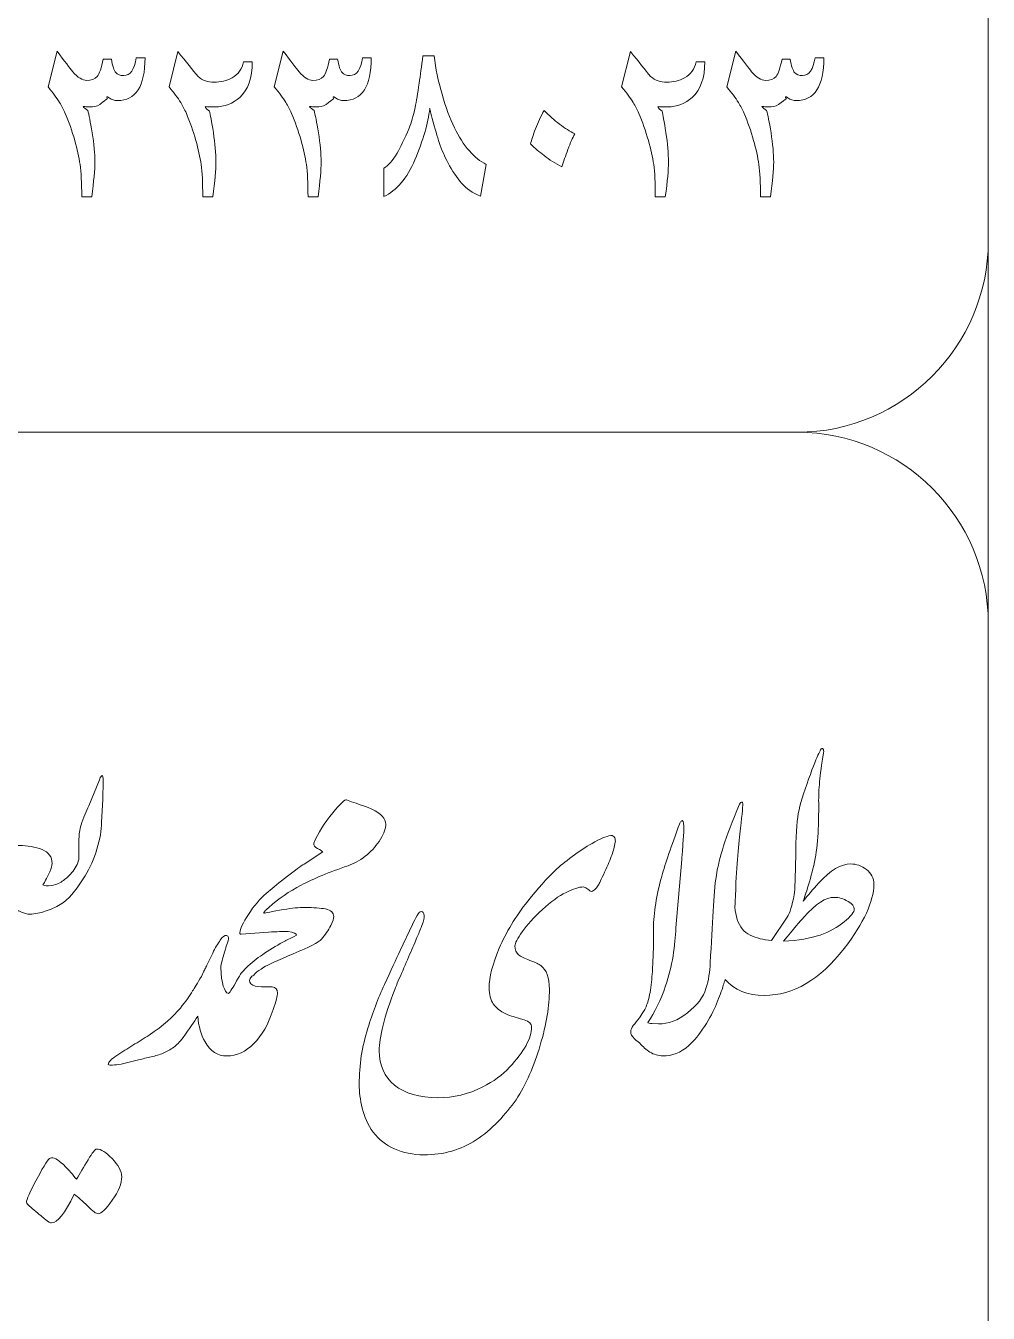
# Model space of a CAD drawing. Header units: millimetres. Extents: x 62 to 462, y 96 to 456.
# Drawn here: x 449.7 to 462.31, y 244.77 to 261.63 of the extents above; entities that cross this region are included whole.
import ezdxf

# ---------------------------------------------------------------- set-up
doc = ezdxf.new("R2010")
doc.units = ezdxf.units.MM
doc.header["$MEASUREMENT"] = 0
doc.layers.add('Layer 1', color=7, linetype='Continuous')

msp = doc.modelspace()

# ---------------------------------------------------------------- linework, layer by layer
at = {"layer": 'Layer 1', "color": 242, "lineweight": 18}
msp.add_lwpolyline([(62.3067, 95.8033), (462.3067, 95.8033), (462.3067, 455.8033), (62.3067, 455.8033), (62.3067, 95.8033)], close=True, dxfattribs=at)
at = {"layer": 'Layer 1', "color": 250, "lineweight": 18}
for points, knots in [([(444.8067, 276.3033), (444.8067, 276.3033), (459.8067, 276.3033), (459.8067, 276.3033), (461.1837, 276.3033), (462.3067, 275.1803), (462.3067, 273.8033), (462.3067, 273.8033), (462.3067, 258.8033), (462.3067, 258.8033), (462.3067, 257.4264), (461.1837, 256.3033), (459.8067, 256.3033), (459.8067, 256.3033), (444.8067, 256.3033), (444.8067, 256.3033), (443.4298, 256.3033), (442.3067, 257.4264), (442.3067, 258.8033), (442.3067, 258.8033), (442.3067, 273.8033), (442.3067, 273.8033), (442.3067, 275.1803), (443.4298, 276.3033), (444.8067, 276.3033)], [0, 0, 0, 0, 0.125, 0.125, 0.125, 0.25, 0.25, 0.25, 0.375, 0.375, 0.375, 0.5, 0.5, 0.5, 0.625, 0.625, 0.625, 0.75, 0.75, 0.75, 0.875, 0.875, 0.875, 1, 1, 1, 1]), ([(444.8067, 256.3033), (444.8067, 256.3033), (459.8067, 256.3033), (459.8067, 256.3033), (461.1837, 256.3033), (462.3067, 255.1803), (462.3067, 253.8033), (462.3067, 253.8033), (462.3067, 238.8033), (462.3067, 238.8033), (462.3067, 237.4264), (461.1837, 236.3033), (459.8067, 236.3033), (459.8067, 236.3033), (444.8067, 236.3033), (444.8067, 236.3033), (443.4298, 236.3033), (442.3067, 237.4264), (442.3067, 238.8033), (442.3067, 238.8033), (442.3067, 253.8033), (442.3067, 253.8033), (442.3067, 255.1803), (443.4298, 256.3033), (444.8067, 256.3033)], [0, 0, 0, 0, 0.125, 0.125, 0.125, 0.25, 0.25, 0.25, 0.375, 0.375, 0.375, 0.5, 0.5, 0.5, 0.625, 0.625, 0.625, 0.75, 0.75, 0.75, 0.875, 0.875, 0.875, 1, 1, 1, 1]), ([(458.9892, 250.0833), (458.9943, 250.0275), (459.0045, 249.9738), (459.0195, 249.9216), (459.0501, 249.8275), (459.1065, 249.7593), (459.1889, 249.7193), (459.2712, 249.6793), (459.3641, 249.6558), (459.4676, 249.6487), (459.4676, 249.6487), (459.6745, 249.9521), (459.6745, 249.9521), (459.7086, 250.0098), (459.7392, 250.1074), (459.7639, 250.2449), (459.7756, 250.3202), (459.7827, 250.4872), (459.7851, 250.7424), (459.7874, 250.9987), (459.798, 251.1892), (459.8192, 251.3127), (459.8427, 251.4279), (459.8874, 251.5761), (459.9532, 251.7584), (460.0202, 251.9418), (460.0614, 252.0476), (460.0755, 252.0759), (460.0908, 252.1041), (460.1026, 252.1276), (460.112, 252.1464), (460.1237, 252.1652), (460.1343, 252.1687), (460.1425, 252.1582), (460.1519, 252.1476), (460.1543, 252.1299), (460.1496, 252.1041), (460.1249, 251.95), (460.1073, 251.8254), (460.0979, 251.7278), (460.0896, 251.6302), (460.0849, 251.5373), (460.0861, 251.4491), (460.0873, 251.3609), (460.0861, 251.2468), (460.0814, 251.1069), (460.0767, 250.967), (460.0626, 250.8376), (460.0391, 250.72), (460.0167, 250.6012), (459.9885, 250.4872), (459.9532, 250.3755), (459.9191, 250.2649), (459.8956, 250.1944), (459.885, 250.1638), (459.9403, 250.2332), (460.0073, 250.312), (460.0884, 250.4025), (460.2413, 250.5683), (460.3812, 250.6506), (460.5047, 250.6506), (460.58, 250.6506), (460.6494, 250.6259), (460.7117, 250.5777), (460.7752, 250.5319), (460.8081, 250.4672), (460.8081, 250.3813), (460.8081, 250.1603), (460.6776, 249.8816), (460.4189, 249.5429), (460.1014, 249.1337), (459.7545, 248.9291), (459.3782, 248.9291), (459.1515, 248.9291), (458.9798, 248.9978), (458.8622, 249.1361), (458.8537, 249.1085), (458.8454, 249.0834), (458.8372, 249.0608), (458.8172, 248.9926), (458.7878, 248.9115), (458.749, 248.8186), (458.7114, 248.7257), (458.6585, 248.6269), (458.5915, 248.5234), (458.5233, 248.4199), (458.4551, 248.3364), (458.3857, 248.2718), (458.2787, 248.1789), (458.1646, 248.1342), (458.0447, 248.1365), (457.9835, 248.1389), (457.9271, 248.1553), (457.8765, 248.1859), (457.8283, 248.2177), (457.7836, 248.2576), (457.7425, 248.3035), (457.7048, 248.3329), (457.6825, 248.3529), (457.6731, 248.3611), (457.6413, 248.3917), (457.6249, 248.4223), (457.6249, 248.454), (457.6249, 248.4775), (457.6366, 248.5046), (457.659, 248.534), (457.6825, 248.5634), (457.7083, 248.5975), (457.7389, 248.6339), (457.7519, 248.6516), (457.7707, 248.6798), (457.793, 248.7163), (457.8165, 248.7527), (457.8365, 248.8021), (457.8542, 248.8632), (457.8706, 248.9232), (457.8859, 249.0032), (457.8965, 249.102), (457.9059, 249.2007), (457.9118, 249.2866), (457.9141, 249.3571), (457.9141, 249.3571), (457.9212, 249.5712), (457.9212, 249.5712), (457.9235, 249.6441), (457.9235, 249.7217), (457.9212, 249.8016), (457.9259, 250.0133), (457.9623, 250.2426), (458.0317, 250.4907), (458.0799, 250.6589), (458.1564, 250.8847), (458.2622, 251.1692), (458.2693, 251.1881), (458.2763, 251.1998), (458.2834, 251.2069), (458.2893, 251.2139), (458.2951, 251.2174), (458.2998, 251.2174), (458.3163, 251.2151), (458.3234, 251.1716), (458.321, 251.0869), (458.3187, 251.0458), (458.314, 250.9787), (458.3069, 250.887), (458.2998, 250.7929), (458.2951, 250.733), (458.2928, 250.7083), (458.2928, 250.7083), (458.2175, 249.8122), (458.2175, 249.8122), (458.2128, 249.704), (458.1999, 249.5817), (458.1799, 249.443), (458.1564, 249.3101), (458.1235, 249.1807), (458.0799, 249.0537), (458.02, 248.868), (457.9424, 248.708), (457.8483, 248.5751), (457.853, 248.5657), (457.8718, 248.561), (457.9036, 248.561), (457.9036, 248.561), (457.9906, 248.5575), (457.9906, 248.5575), (458.1164, 248.5528), (458.2422, 248.601), (458.3692, 248.701), (458.495, 248.8009), (458.5762, 248.9068), (458.6103, 249.0173), (458.6444, 249.129), (458.6632, 249.2407), (458.6656, 249.3536), (458.6808, 249.6135), (458.6938, 249.8393), (458.7032, 250.0309), (458.7126, 250.2226), (458.7267, 250.3778), (458.7467, 250.4978), (458.7655, 250.6166), (458.7973, 250.7471), (458.8408, 250.887), (458.8843, 251.0269), (458.9537, 251.208), (459.0477, 251.4315), (459.0618, 251.4538), (459.0736, 251.4632), (459.0854, 251.4585), (459.0971, 251.4538), (459.0924, 251.3644), (459.0701, 251.1881), (459.0477, 251.0128), (459.0254, 250.753), (459.003, 250.4084), (459.0007, 250.3188), (458.9961, 250.2108), (458.9892, 250.0833)], [0, 0, 0, 0, 0.0151515, 0.0151515, 0.0151515, 0.030303, 0.030303, 0.030303, 0.0454545, 0.0454545, 0.0454545, 0.0606061, 0.0606061, 0.0606061, 0.0757576, 0.0757576, 0.0757576, 0.0909091, 0.0909091, 0.0909091, 0.1060606, 0.1060606, 0.1060606, 0.1212121, 0.1212121, 0.1212121, 0.1363636, 0.1363636, 0.1363636, 0.1515152, 0.1515152, 0.1515152, 0.1666667, 0.1666667, 0.1666667, 0.1818182, 0.1818182, 0.1818182, 0.1969697, 0.1969697, 0.1969697, 0.2121212, 0.2121212, 0.2121212, 0.2272727, 0.2272727, 0.2272727, 0.2424242, 0.2424242, 0.2424242, 0.2575758, 0.2575758, 0.2575758, 0.2727273, 0.2727273, 0.2727273, 0.2878788, 0.2878788, 0.2878788, 0.3030303, 0.3030303, 0.3030303, 0.3181818, 0.3181818, 0.3181818, 0.3333333, 0.3333333, 0.3333333, 0.3484848, 0.3484848, 0.3484848, 0.3636364, 0.3636364, 0.3636364, 0.3787879, 0.3787879, 0.3787879, 0.3939394, 0.3939394, 0.3939394, 0.4090909, 0.4090909, 0.4090909, 0.4242424, 0.4242424, 0.4242424, 0.4393939, 0.4393939, 0.4393939, 0.4545455, 0.4545455, 0.4545455, 0.469697, 0.469697, 0.469697, 0.4848485, 0.4848485, 0.4848485, 0.5, 0.5, 0.5, 0.5151515, 0.5151515, 0.5151515, 0.530303, 0.530303, 0.530303, 0.5454545, 0.5454545, 0.5454545, 0.5606061, 0.5606061, 0.5606061, 0.5757576, 0.5757576, 0.5757576, 0.5909091, 0.5909091, 0.5909091, 0.6060606, 0.6060606, 0.6060606, 0.6212121, 0.6212121, 0.6212121, 0.6363636, 0.6363636, 0.6363636, 0.6515152, 0.6515152, 0.6515152, 0.6666667, 0.6666667, 0.6666667, 0.6818182, 0.6818182, 0.6818182, 0.6969697, 0.6969697, 0.6969697, 0.7121212, 0.7121212, 0.7121212, 0.7272727, 0.7272727, 0.7272727, 0.7424242, 0.7424242, 0.7424242, 0.7575758, 0.7575758, 0.7575758, 0.7727273, 0.7727273, 0.7727273, 0.7878788, 0.7878788, 0.7878788, 0.8030303, 0.8030303, 0.8030303, 0.8181818, 0.8181818, 0.8181818, 0.8333333, 0.8333333, 0.8333333, 0.8484848, 0.8484848, 0.8484848, 0.8636364, 0.8636364, 0.8636364, 0.8787879, 0.8787879, 0.8787879, 0.8939394, 0.8939394, 0.8939394, 0.9090909, 0.9090909, 0.9090909, 0.9242424, 0.9242424, 0.9242424, 0.9393939, 0.9393939, 0.9393939, 0.9545455, 0.9545455, 0.9545455, 0.969697, 0.969697, 0.969697, 0.9848485, 0.9848485, 0.9848485, 1, 1, 1, 1]), ([(450.1965, 250.4343), (450.2517, 250.4731), (450.2988, 250.5213), (450.3376, 250.5789), (450.3787, 250.6366), (450.3999, 250.6942), (450.3999, 250.7518), (450.3999, 250.7518), (450.3999, 250.9788), (450.3999, 250.9788), (450.3999, 251.034), (450.4093, 251.0952), (450.427, 251.161), (450.4599, 251.2527), (450.4928, 251.3374), (450.5269, 251.4127), (450.5269, 251.4127), (450.668, 251.7537), (450.668, 251.7537), (450.6704, 251.7702), (450.6821, 251.789), (450.7033, 251.809), (450.7127, 251.809), (450.7162, 251.7854), (450.7162, 251.7372), (450.7162, 251.7372), (450.7104, 251.4926), (450.7104, 251.4926), (450.7104, 251.4926), (450.6962, 251.1963), (450.6962, 251.1963), (450.6962, 251.0928), (450.6751, 250.9752), (450.6339, 250.8447), (450.5951, 250.713), (450.5445, 250.5978), (450.4822, 250.4966), (450.3885, 250.3432), (450.2937, 250.2259), (450.1976, 250.146), (450.1976, 250.146), (450.1965, 250.1438), (450.1965, 250.1438), (450.1412, 250.1074), (450.0789, 250.0756), (450.0107, 250.0498), (449.9413, 250.0227), (449.8743, 250.0051), (449.8108, 249.9957), (449.7755, 249.9886), (449.739, 249.991), (449.7002, 250.0004), (449.6614, 250.011), (449.6308, 250.0227), (449.6108, 250.0368), (449.5826, 250.0368), (449.5438, 250.0251), (449.4933, 250.0027), (449.445, 249.9816), (449.3851, 249.9522), (449.3145, 249.9134), (449.3145, 249.9134), (449.1111, 249.7852), (449.1111, 249.7852), (449.1111, 249.7852), (449.1108, 249.7861), (449.1108, 249.7861), (449.0462, 249.7286), (448.9686, 249.6851), (448.8771, 249.6558), (448.7736, 249.6158), (448.6431, 249.6041), (448.4843, 249.617), (448.4514, 249.617), (448.3044, 249.5523), (448.0398, 249.4206), (448.0398, 249.4206), (447.8581, 249.3204), (447.8581, 249.3204), (447.8581, 249.3204), (447.8446, 249.2678), (447.8446, 249.2678), (447.8305, 249.2101), (447.8129, 249.1549), (447.7952, 249.1043), (447.7141, 248.8821), (447.64, 248.7174), (447.5706, 248.6116), (447.5024, 248.5058), (447.4483, 248.4411), (447.4095, 248.4152), (447.3696, 248.3905), (447.3119, 248.3635), (447.2331, 248.3341), (447.1555, 248.3059), (447.0368, 248.2659), (446.8768, 248.2141), (446.7169, 248.1624), (446.6228, 248.1365), (446.5923, 248.1365), (446.5746, 248.1365), (446.5652, 248.1412), (446.5652, 248.1506), (446.5464, 248.1753), (446.6417, 248.2588), (446.851, 248.3988), (447.0603, 248.5387), (447.1955, 248.6304), (447.2555, 248.6739), (447.3166, 248.7174), (447.379, 248.7809), (447.4413, 248.8656), (447.5048, 248.9491), (447.5518, 249.0443), (447.5812, 249.149), (447.5495, 249.1537), (447.5165, 249.1478), (447.4836, 249.1302), (447.4495, 249.1137), (447.4166, 249.1043), (447.3848, 249.1043), (447.3002, 249.1067), (447.2284, 249.1349), (447.1708, 249.1878), (447.1144, 249.2395), (447.0897, 249.2983), (447.0991, 249.363), (447.1085, 249.4018), (447.1214, 249.4477), (447.1391, 249.4994), (447.1555, 249.5512), (447.192, 249.6335), (447.2473, 249.7452), (447.3025, 249.8581), (447.3578, 249.951), (447.4142, 250.0239), (447.4707, 250.098), (447.5259, 250.1344), (447.5812, 250.1344), (447.6753, 250.1344), (447.7541, 250.0944), (447.8176, 250.0145), (447.8811, 249.9333), (447.9117, 249.8369), (447.9117, 249.7252), (447.9117, 249.7252), (447.9115, 249.7016), (447.9115, 249.7016), (447.9115, 249.7016), (447.9763, 249.724), (447.9763, 249.724), (448.0527, 249.7522), (448.0916, 249.7722), (448.0916, 249.7863), (448.0774, 249.8098), (448.0704, 249.8381), (448.0704, 249.8722), (448.0751, 249.9027), (448.0868, 249.9404), (448.1057, 249.9862), (448.1374, 250.0709), (448.1962, 250.1908), (448.2809, 250.3449), (448.3338, 250.446), (448.4008, 250.5354), (448.4843, 250.613), (448.5666, 250.6894), (448.6337, 250.7271), (448.6842, 250.7271), (448.7642, 250.7271), (448.83, 250.693), (448.8806, 250.6271), (448.9265, 250.5624), (448.9488, 250.4778), (448.9488, 250.3719), (448.9488, 250.2779), (448.9359, 250.1932), (448.91, 250.1191), (448.8829, 250.0439), (448.8665, 249.998), (448.8594, 249.9792), (448.8594, 249.9792), (448.9006, 249.9862), (448.9006, 249.9862), (448.99, 250.0086), (449.0605, 250.0391), (449.1111, 250.0756), (449.1111, 250.0756), (449.1132, 250.072), (449.1132, 250.072), (449.1543, 250.0933), (449.2123, 250.1282), (449.2863, 250.178), (449.3028, 250.1874), (449.3404, 250.2144), (449.4004, 250.2579), (449.4004, 250.2944), (449.3839, 250.3473), (449.3521, 250.4167), (449.318, 250.479), (449.271, 250.5096), (449.211, 250.5096), (449.1722, 250.5096), (449.1322, 250.5002), (449.0899, 250.4813), (449.0605, 250.4813), (449.0511, 250.5013), (449.0629, 250.5401), (449.0723, 250.5684), (449.0923, 250.6025), (449.1252, 250.6436), (449.1758, 250.7083), (449.2381, 250.7624), (449.3145, 250.8059), (449.3627, 250.8318), (449.4121, 250.8506), (449.4627, 250.8647), (449.525, 250.8835), (449.5767, 250.8929), (449.6214, 250.8929), (449.7261, 250.8929), (449.8249, 250.8741), (449.9178, 250.8376), (450.0048, 250.8035), (450.0483, 250.7436), (450.0483, 250.6577), (450.0483, 250.6283), (450.0377, 250.5919), (450.0177, 250.5484), (450.006, 250.5225), (449.9954, 250.499), (449.9848, 250.479), (449.9742, 250.4578), (449.9554, 250.4237), (449.9272, 250.3755), (449.9436, 250.3614), (449.9824, 250.3602), (450.0448, 250.3696), (450.1071, 250.3802), (450.1576, 250.4014), (450.1965, 250.4343)], [0, 0, 0, 0, 0.0125, 0.0125, 0.0125, 0.025, 0.025, 0.025, 0.0375, 0.0375, 0.0375, 0.05, 0.05, 0.05, 0.0625, 0.0625, 0.0625, 0.075, 0.075, 0.075, 0.0875, 0.0875, 0.0875, 0.1, 0.1, 0.1, 0.1125, 0.1125, 0.1125, 0.125, 0.125, 0.125, 0.1375, 0.1375, 0.1375, 0.15, 0.15, 0.15, 0.1625, 0.1625, 0.1625, 0.175, 0.175, 0.175, 0.1875, 0.1875, 0.1875, 0.2, 0.2, 0.2, 0.2125, 0.2125, 0.2125, 0.225, 0.225, 0.225, 0.2375, 0.2375, 0.2375, 0.25, 0.25, 0.25, 0.2625, 0.2625, 0.2625, 0.275, 0.275, 0.275, 0.2875, 0.2875, 0.2875, 0.3, 0.3, 0.3, 0.3125, 0.3125, 0.3125, 0.325, 0.325, 0.325, 0.3375, 0.3375, 0.3375, 0.35, 0.35, 0.35, 0.3625, 0.3625, 0.3625, 0.375, 0.375, 0.375, 0.3875, 0.3875, 0.3875, 0.4, 0.4, 0.4, 0.4125, 0.4125, 0.4125, 0.425, 0.425, 0.425, 0.4375, 0.4375, 0.4375, 0.45, 0.45, 0.45, 0.4625, 0.4625, 0.4625, 0.475, 0.475, 0.475, 0.4875, 0.4875, 0.4875, 0.5, 0.5, 0.5, 0.5125, 0.5125, 0.5125, 0.525, 0.525, 0.525, 0.5375, 0.5375, 0.5375, 0.55, 0.55, 0.55, 0.5625, 0.5625, 0.5625, 0.575, 0.575, 0.575, 0.5875, 0.5875, 0.5875, 0.6, 0.6, 0.6, 0.6125, 0.6125, 0.6125, 0.625, 0.625, 0.625, 0.6375, 0.6375, 0.6375, 0.65, 0.65, 0.65, 0.6625, 0.6625, 0.6625, 0.675, 0.675, 0.675, 0.6875, 0.6875, 0.6875, 0.7, 0.7, 0.7, 0.7125, 0.7125, 0.7125, 0.725, 0.725, 0.725, 0.7375, 0.7375, 0.7375, 0.75, 0.75, 0.75, 0.7625, 0.7625, 0.7625, 0.775, 0.775, 0.775, 0.7875, 0.7875, 0.7875, 0.8, 0.8, 0.8, 0.8125, 0.8125, 0.8125, 0.825, 0.825, 0.825, 0.8375, 0.8375, 0.8375, 0.85, 0.85, 0.85, 0.8625, 0.8625, 0.8625, 0.875, 0.875, 0.875, 0.8875, 0.8875, 0.8875, 0.9, 0.9, 0.9, 0.9125, 0.9125, 0.9125, 0.925, 0.925, 0.925, 0.9375, 0.9375, 0.9375, 0.95, 0.95, 0.95, 0.9625, 0.9625, 0.9625, 0.975, 0.975, 0.975, 0.9875, 0.9875, 0.9875, 1, 1, 1, 1]), ([(452.8812, 250.2896), (452.9388, 250.3379), (453.0211, 250.4037), (453.1293, 250.4896), (453.2351, 250.5695), (453.3069, 250.6224), (453.3468, 250.6471), (453.3468, 250.6471), (453.5938, 250.8094), (453.5938, 250.8094), (453.5879, 250.8141), (453.5632, 250.8294), (453.5221, 250.8541), (453.4903, 250.8706), (453.4738, 250.8929), (453.4738, 250.9235), (453.5338, 251.0563), (453.6161, 251.1881), (453.722, 251.3198), (453.8254, 251.4432), (453.8854, 251.4997), (453.9042, 251.4879), (454.09, 251.4244), (454.2006, 251.3833), (454.2347, 251.368), (454.357, 251.3103), (454.4181, 251.2445), (454.4181, 251.1716), (454.4181, 251.121), (454.3946, 251.0552), (454.3487, 250.9752), (454.2982, 250.8964), (454.2405, 250.8294), (454.177, 250.7718), (454.1053, 250.7118), (454.0218, 250.6636), (453.9254, 250.6271), (453.6749, 250.5425), (453.4703, 250.4578), (453.3104, 250.3731), (453.153, 250.291), (453.0115, 250.194), (452.8872, 250.0812), (452.8872, 250.0812), (452.8823, 250.0733), (452.8823, 250.0733), (452.8565, 250.058), (452.84, 250.0427), (452.8318, 250.0286), (452.8235, 250.0145), (452.82, 250.0074), (452.82, 250.0051), (452.84, 250.0098), (452.927, 250.0251), (453.0787, 250.0533), (453.1904, 250.0709), (453.2845, 250.0803), (453.3609, 250.0803), (453.4703, 250.0803), (453.5608, 250.0733), (453.629, 250.0603), (453.7008, 250.0462), (453.7361, 250.0133), (453.7361, 249.9604), (453.7361, 249.9392), (453.7231, 249.9004), (453.6984, 249.8428), (453.6655, 249.7828), (453.6243, 249.7228), (453.5738, 249.6641), (453.5397, 249.6241), (453.4174, 249.5617), (453.2069, 249.4747), (452.9976, 249.3865), (452.8682, 249.3277), (452.82, 249.2972), (452.7718, 249.2654), (452.7353, 249.2395), (452.7095, 249.2196), (452.6956, 249.2012), (452.6804, 249.1876), (452.664, 249.179), (452.6281, 249.1378), (452.6233, 249.105), (452.6507, 249.0808), (452.6777, 249.0549), (452.7236, 249.042), (452.7883, 249.0408), (452.8529, 249.0396), (452.9, 249.0396), (452.9294, 249.0396), (452.9752, 249.0349), (452.9988, 249.0079), (452.9988, 248.9597), (452.9988, 248.9256), (452.9799, 248.8527), (452.9435, 248.7433), (452.8788, 248.5505), (452.7953, 248.4023), (452.6918, 248.2988), (452.5837, 248.1906), (452.4661, 248.1365), (452.3367, 248.1365), (452.2156, 248.1365), (452.1203, 248.1977), (452.051, 248.3188), (451.9982, 248.4152), (451.9658, 248.5273), (451.955, 248.6547), (451.9082, 248.5842), (451.845, 248.4918), (451.7652, 248.3776), (451.717, 248.3176), (451.6758, 248.2753), (451.6405, 248.2506), (451.5947, 248.2177), (451.5488, 248.1918), (451.5018, 248.173), (451.4548, 248.153), (451.403, 248.1377), (451.3466, 248.1248), (451.2901, 248.1118), (451.2349, 248.0989), (451.1796, 248.0848), (451.1796, 248.0848), (450.9515, 248.0295), (450.9515, 248.0295), (450.8597, 248.0142), (450.8033, 248.0119), (450.7833, 248.0225), (450.7833, 248.0554), (450.8209, 248.0954), (450.8974, 248.1436), (450.9656, 248.1871), (451.0361, 248.2318), (451.1067, 248.2765), (451.1784, 248.3211), (451.249, 248.3647), (451.3207, 248.4082), (451.5018, 248.5352), (451.6382, 248.6539), (451.7276, 248.7633), (451.7958, 248.8491), (451.8499, 248.9232), (451.8887, 248.9879), (451.9145, 249.0243), (451.9522, 249.0878), (452.0027, 249.1772), (452.0027, 249.1772), (452.0361, 249.2455), (452.0361, 249.2455), (452.044, 249.2642), (452.0525, 249.2821), (452.0616, 249.2995), (452.0657, 249.3079), (452.0699, 249.3159), (452.0743, 249.3238), (452.0743, 249.3238), (452.1509, 249.4806), (452.1509, 249.4806), (452.185, 249.5512), (452.2191, 249.6088), (452.2509, 249.6523), (452.2802, 249.6958), (452.3085, 249.717), (452.3332, 249.7146), (452.3567, 249.7029), (452.3637, 249.6805), (452.3543, 249.6452), (452.3285, 249.57), (452.3132, 249.5206), (452.3061, 249.4971), (452.28, 249.4103), (452.263, 249.3417), (452.2554, 249.292), (452.267, 249.084), (452.301, 248.9713), (452.3579, 248.9526), (452.3826, 248.9785), (452.419, 249.0338), (452.4649, 249.1184), (452.4919, 249.169), (452.5131, 249.2031), (452.526, 249.2219), (452.5295, 249.2262), (452.5334, 249.2299), (452.5378, 249.233), (452.5585, 249.2585), (452.5841, 249.2855), (452.613, 249.3124), (452.6848, 249.3771), (452.7565, 249.4324), (452.8306, 249.4806), (452.9247, 249.5429), (453.0152, 249.597), (453.1022, 249.6429), (453.1093, 249.6476), (453.1587, 249.6723), (453.2504, 249.7158), (453.2504, 249.7381), (453.2139, 249.7546), (453.1399, 249.764), (453.0764, 249.7664), (452.9893, 249.764), (452.8823, 249.7569), (452.8823, 249.7569), (452.5237, 249.7287), (452.5237, 249.7287), (452.5072, 249.7287), (452.5025, 249.7428), (452.5096, 249.7699), (452.5237, 249.8299), (452.5684, 249.9169), (452.646, 250.0286), (452.7214, 250.14), (452.7991, 250.225), (452.8791, 250.2849), (452.8791, 250.2849), (452.8812, 250.2896), (452.8812, 250.2896)], [0, 0, 0, 0, 0.0136986, 0.0136986, 0.0136986, 0.0273973, 0.0273973, 0.0273973, 0.0410959, 0.0410959, 0.0410959, 0.0547945, 0.0547945, 0.0547945, 0.0684932, 0.0684932, 0.0684932, 0.0821918, 0.0821918, 0.0821918, 0.0958904, 0.0958904, 0.0958904, 0.109589, 0.109589, 0.109589, 0.1232877, 0.1232877, 0.1232877, 0.1369863, 0.1369863, 0.1369863, 0.1506849, 0.1506849, 0.1506849, 0.1643836, 0.1643836, 0.1643836, 0.1780822, 0.1780822, 0.1780822, 0.1917808, 0.1917808, 0.1917808, 0.2054795, 0.2054795, 0.2054795, 0.2191781, 0.2191781, 0.2191781, 0.2328767, 0.2328767, 0.2328767, 0.2465753, 0.2465753, 0.2465753, 0.260274, 0.260274, 0.260274, 0.2739726, 0.2739726, 0.2739726, 0.2876712, 0.2876712, 0.2876712, 0.3013699, 0.3013699, 0.3013699, 0.3150685, 0.3150685, 0.3150685, 0.3287671, 0.3287671, 0.3287671, 0.3424658, 0.3424658, 0.3424658, 0.3561644, 0.3561644, 0.3561644, 0.369863, 0.369863, 0.369863, 0.3835616, 0.3835616, 0.3835616, 0.3972603, 0.3972603, 0.3972603, 0.4109589, 0.4109589, 0.4109589, 0.4246575, 0.4246575, 0.4246575, 0.4383562, 0.4383562, 0.4383562, 0.4520548, 0.4520548, 0.4520548, 0.4657534, 0.4657534, 0.4657534, 0.4794521, 0.4794521, 0.4794521, 0.4931507, 0.4931507, 0.4931507, 0.5068493, 0.5068493, 0.5068493, 0.5205479, 0.5205479, 0.5205479, 0.5342466, 0.5342466, 0.5342466, 0.5479452, 0.5479452, 0.5479452, 0.5616438, 0.5616438, 0.5616438, 0.5753425, 0.5753425, 0.5753425, 0.5890411, 0.5890411, 0.5890411, 0.6027397, 0.6027397, 0.6027397, 0.6164384, 0.6164384, 0.6164384, 0.630137, 0.630137, 0.630137, 0.6438356, 0.6438356, 0.6438356, 0.6575342, 0.6575342, 0.6575342, 0.6712329, 0.6712329, 0.6712329, 0.6849315, 0.6849315, 0.6849315, 0.6986301, 0.6986301, 0.6986301, 0.7123288, 0.7123288, 0.7123288, 0.7260274, 0.7260274, 0.7260274, 0.739726, 0.739726, 0.739726, 0.7534247, 0.7534247, 0.7534247, 0.7671233, 0.7671233, 0.7671233, 0.7808219, 0.7808219, 0.7808219, 0.7945205, 0.7945205, 0.7945205, 0.8082192, 0.8082192, 0.8082192, 0.8219178, 0.8219178, 0.8219178, 0.8356164, 0.8356164, 0.8356164, 0.8493151, 0.8493151, 0.8493151, 0.8630137, 0.8630137, 0.8630137, 0.8767123, 0.8767123, 0.8767123, 0.890411, 0.890411, 0.890411, 0.9041096, 0.9041096, 0.9041096, 0.9178082, 0.9178082, 0.9178082, 0.9315068, 0.9315068, 0.9315068, 0.9452055, 0.9452055, 0.9452055, 0.9589041, 0.9589041, 0.9589041, 0.9726027, 0.9726027, 0.9726027, 0.9863014, 0.9863014, 0.9863014, 1, 1, 1, 1]), ([(457.4214, 250.9341), (457.4132, 250.8764), (457.3979, 250.8212), (457.3791, 250.7671), (457.3591, 250.713), (457.3273, 250.6377), (457.2827, 250.5413), (457.238, 250.4449), (457.2109, 250.3896), (457.2015, 250.3755), (457.1651, 250.3179), (457.1321, 250.2896), (457.1051, 250.2896), (457.0839, 250.3038), (457.0663, 250.3167), (457.0498, 250.3296), (457.0334, 250.3426), (457.0192, 250.3484), (457.0051, 250.3484), (456.9475, 250.3484), (456.8723, 250.3249), (456.7782, 250.2779), (456.6829, 250.2308), (456.5806, 250.1556), (456.4677, 250.0521), (456.3548, 249.9486), (456.2667, 249.8522), (456.2032, 249.7628), (456.1408, 249.6735), (456.1091, 249.6111), (456.1091, 249.577), (456.1091, 249.5265), (456.1244, 249.4865), (456.1573, 249.4594), (456.1843, 249.4383), (456.2337, 249.4148), (456.3055, 249.3877), (456.376, 249.3595), (456.4242, 249.3371), (456.4466, 249.3183), (456.523, 249.2654), (456.5606, 249.1619), (456.5606, 249.0079), (456.5606, 248.795), (456.5207, 248.5505), (456.4395, 248.2765), (456.3596, 248.0013), (456.2537, 247.7638), (456.1232, 247.5615), (456.0562, 247.4674), (455.9786, 247.3733), (455.8892, 247.2793), (455.7998, 247.184), (455.7034, 247.1041), (455.5999, 247.037), (455.4023, 246.9065), (455.1742, 246.8407), (454.9179, 246.8407), (454.6262, 246.8454), (454.404, 246.9441), (454.2523, 247.137), (454.1841, 247.2358), (454.1359, 247.3404), (454.11, 247.451), (454.083, 247.5615), (454.07, 247.6662), (454.07, 247.7649), (454.07, 247.8908), (454.0794, 248.0142), (454.0971, 248.1353), (454.1159, 248.2553), (454.1441, 248.3764), (454.1829, 248.4987), (454.2429, 248.6963), (454.3146, 248.8868), (454.4005, 249.0702), (454.4851, 249.2537), (454.5533, 249.4018), (454.6062, 249.5147), (454.6062, 249.5147), (454.7685, 249.8593), (454.7685, 249.8593), (454.7873, 249.8981), (454.8062, 249.9357), (454.8273, 249.9733), (454.8473, 250.0098), (454.8661, 250.0274), (454.8826, 250.0274), (454.9049, 250.0274), (454.9179, 250.0098), (454.919, 249.9733), (454.9202, 249.9357), (454.9155, 249.9086), (454.9061, 249.8898), (454.8814, 249.824), (454.8591, 249.7675), (454.8414, 249.7228), (454.8226, 249.6782), (454.7956, 249.6135), (454.7579, 249.5288), (454.7215, 249.443), (454.6815, 249.3513), (454.6392, 249.2525), (454.5968, 249.1537), (454.5616, 249.0726), (454.5345, 249.0079), (454.3993, 248.6504), (454.3311, 248.3811), (454.3311, 248.2024), (454.3311, 248.0142), (454.3981, 247.8649), (454.5333, 247.7543), (454.6674, 247.6438), (454.8567, 247.5885), (455.1001, 247.5885), (455.3024, 247.5885), (455.4976, 247.6356), (455.6869, 247.7297), (455.8269, 247.8014), (455.9444, 247.8872), (456.0385, 247.9884), (456.1326, 248.0895), (456.2043, 248.1847), (456.2537, 248.2729), (456.3031, 248.3611), (456.3278, 248.4411), (456.3278, 248.5116), (456.3278, 248.5552), (456.2949, 248.5881), (456.229, 248.6081), (456.1632, 248.6292), (456.1161, 248.6433), (456.0867, 248.6504), (456.0585, 248.6563), (456.0256, 248.6692), (455.988, 248.688), (455.9174, 248.7221), (455.8633, 248.7656), (455.8257, 248.8174), (455.7892, 248.8691), (455.7704, 248.9397), (455.7704, 249.0291), (455.7704, 249.1643), (455.8151, 249.3371), (455.9033, 249.5453), (455.9915, 249.7546), (456.1161, 249.9604), (456.2772, 250.1626), (456.4089, 250.3273), (456.5289, 250.4625), (456.6359, 250.5648), (456.6935, 250.6177), (456.7676, 250.6789), (456.857, 250.7459), (456.9463, 250.8141), (457.0334, 250.8717), (457.1192, 250.9199), (457.2227, 250.9799), (457.3038, 251.014), (457.3638, 251.0234), (457.3885, 251.0234), (457.4061, 251.0128), (457.4155, 250.9928), (457.4238, 250.9717), (457.4261, 250.9529), (457.4214, 250.9341)], [0, 0, 0, 0, 0.0181818, 0.0181818, 0.0181818, 0.0363636, 0.0363636, 0.0363636, 0.0545455, 0.0545455, 0.0545455, 0.0727273, 0.0727273, 0.0727273, 0.0909091, 0.0909091, 0.0909091, 0.1090909, 0.1090909, 0.1090909, 0.1272727, 0.1272727, 0.1272727, 0.1454545, 0.1454545, 0.1454545, 0.1636364, 0.1636364, 0.1636364, 0.1818182, 0.1818182, 0.1818182, 0.2, 0.2, 0.2, 0.2181818, 0.2181818, 0.2181818, 0.2363636, 0.2363636, 0.2363636, 0.2545455, 0.2545455, 0.2545455, 0.2727273, 0.2727273, 0.2727273, 0.2909091, 0.2909091, 0.2909091, 0.3090909, 0.3090909, 0.3090909, 0.3272727, 0.3272727, 0.3272727, 0.3454545, 0.3454545, 0.3454545, 0.3636364, 0.3636364, 0.3636364, 0.3818182, 0.3818182, 0.3818182, 0.4, 0.4, 0.4, 0.4181818, 0.4181818, 0.4181818, 0.4363636, 0.4363636, 0.4363636, 0.4545455, 0.4545455, 0.4545455, 0.4727273, 0.4727273, 0.4727273, 0.4909091, 0.4909091, 0.4909091, 0.5090909, 0.5090909, 0.5090909, 0.5272727, 0.5272727, 0.5272727, 0.5454545, 0.5454545, 0.5454545, 0.5636364, 0.5636364, 0.5636364, 0.5818182, 0.5818182, 0.5818182, 0.6, 0.6, 0.6, 0.6181818, 0.6181818, 0.6181818, 0.6363636, 0.6363636, 0.6363636, 0.6545455, 0.6545455, 0.6545455, 0.6727273, 0.6727273, 0.6727273, 0.6909091, 0.6909091, 0.6909091, 0.7090909, 0.7090909, 0.7090909, 0.7272727, 0.7272727, 0.7272727, 0.7454545, 0.7454545, 0.7454545, 0.7636364, 0.7636364, 0.7636364, 0.7818182, 0.7818182, 0.7818182, 0.8, 0.8, 0.8, 0.8181818, 0.8181818, 0.8181818, 0.8363636, 0.8363636, 0.8363636, 0.8545455, 0.8545455, 0.8545455, 0.8727273, 0.8727273, 0.8727273, 0.8909091, 0.8909091, 0.8909091, 0.9090909, 0.9090909, 0.9090909, 0.9272727, 0.9272727, 0.9272727, 0.9454545, 0.9454545, 0.9454545, 0.9636364, 0.9636364, 0.9636364, 0.9818182, 0.9818182, 0.9818182, 1, 1, 1, 1]), ([(460.5529, 250.0638), (460.5529, 250.0932), (460.5259, 250.125), (460.4706, 250.1603), (460.4106, 250.1944), (460.3507, 250.212), (460.2907, 250.212), (460.1813, 250.2167), (460.0473, 250.1297), (459.8921, 249.9533), (459.845, 249.9051), (459.7568, 249.8004), (459.6263, 249.6393), (459.8192, 249.6487), (459.9779, 249.6758), (460.1037, 249.7193), (460.2284, 249.7628), (460.3342, 249.8204), (460.4189, 249.891), (460.5082, 249.9627), (460.5529, 250.0203), (460.5529, 250.0638)], [0, 0, 0, 0, 0.1428571, 0.1428571, 0.1428571, 0.2857143, 0.2857143, 0.2857143, 0.4285714, 0.4285714, 0.4285714, 0.5714286, 0.5714286, 0.5714286, 0.7142857, 0.7142857, 0.7142857, 0.8571429, 0.8571429, 0.8571429, 1, 1, 1, 1]), ([(449.7108, 246.221), (449.7108, 246.2069), (449.7449, 246.1728), (449.8119, 246.1175), (449.8802, 246.0622), (449.9295, 246.0211), (449.9625, 245.994), (449.9966, 245.9634), (450.0236, 245.9493), (450.0413, 245.9493), (450.1153, 245.9493), (450.2141, 246.074), (450.3376, 246.3244), (450.3882, 246.288), (450.4469, 246.2363), (450.514, 246.1692), (450.5798, 246.1022), (450.6257, 246.0693), (450.6516, 246.0693), (450.6904, 246.0693), (450.7515, 246.1281), (450.8338, 246.2457), (450.9185, 246.3644), (450.9608, 246.4679), (450.9608, 246.5549), (450.9573, 246.629), (450.915, 246.7078), (450.835, 246.7913), (450.7562, 246.8748), (450.688, 246.9171), (450.6304, 246.9171), (450.6128, 246.9171), (450.5751, 246.8701), (450.5187, 246.776), (450.4622, 246.6819), (450.4117, 246.5961), (450.3658, 246.5208), (450.3258, 246.5761), (450.2694, 246.6396), (450.1953, 246.7125), (450.12, 246.7842), (450.0636, 246.8125), (450.0248, 246.796), (450.0036, 246.796), (449.946, 246.7078), (449.8519, 246.5314), (449.7579, 246.3538), (449.7108, 246.2515), (449.7108, 246.221)], [0, 0, 0, 0, 0.0625, 0.0625, 0.0625, 0.125, 0.125, 0.125, 0.1875, 0.1875, 0.1875, 0.25, 0.25, 0.25, 0.3125, 0.3125, 0.3125, 0.375, 0.375, 0.375, 0.4375, 0.4375, 0.4375, 0.5, 0.5, 0.5, 0.5625, 0.5625, 0.5625, 0.625, 0.625, 0.625, 0.6875, 0.6875, 0.6875, 0.75, 0.75, 0.75, 0.8125, 0.8125, 0.8125, 0.875, 0.875, 0.875, 0.9375, 0.9375, 0.9375, 1, 1, 1, 1])]:
    msp.add_open_spline(points, degree=3, knots=knots, dxfattribs=at)
at = {"layer": 'Layer 1', "color": 250, "lineweight": 9}
for points, knots in [([(450.9856, 260.974), (451.0715, 260.974), (451.1261, 261.0516), (451.1491, 261.2063), (451.1491, 261.2063), (451.2649, 261.2063), (451.2649, 261.2063), (451.2649, 260.833), (451.1438, 260.6466), (450.9028, 260.6466), (450.8651, 260.6466), (450.8293, 260.6584), (450.7952, 260.6819), (450.7617, 260.7054), (450.754, 260.7007), (450.774, 260.6672), (450.7752, 260.673), (450.7523, 260.6572), (450.7046, 260.619), (450.6623, 260.5837), (450.6194, 260.5655), (450.5759, 260.5655), (450.57, 260.5655), (450.563, 260.5655), (450.5541, 260.5649), (450.5453, 260.5643), (450.5353, 260.5637), (450.5242, 260.5637), (450.5036, 260.5637), (450.483, 260.5661), (450.463, 260.5702), (450.443, 260.5743), (450.4601, 260.5566), (450.5153, 260.5173), (450.5306, 260.4649), (450.5494, 260.3668), (450.573, 260.2227), (450.5965, 260.0793), (450.6082, 259.9511), (450.6082, 259.8388), (450.6082, 259.7436), (450.5947, 259.5925), (450.5671, 259.3862), (450.5671, 259.3862), (450.436, 259.3862), (450.436, 259.3862), (450.436, 259.5696), (450.4289, 259.7107), (450.4148, 259.8089), (450.4001, 259.907), (450.3772, 260.0123), (450.3449, 260.1246), (450.3096, 260.2486), (450.2678, 260.3668), (450.2208, 260.4779), (450.1979, 260.5296), (450.1732, 260.5766), (450.1467, 260.619), (450.1091, 260.6825), (450.0586, 260.7506), (449.9951, 260.8241), (449.9951, 260.8241), (450.1126, 261.2927), (450.1126, 261.2927), (450.2126, 261.1592), (450.2814, 261.0699), (450.319, 261.024), (450.3848, 260.9482), (450.4448, 260.91), (450.5001, 260.91), (450.563, 260.91), (450.6094, 260.9282), (450.6394, 260.9635), (450.6682, 260.9981), (450.6941, 261.0734), (450.717, 261.1892), (450.717, 261.1892), (450.824, 261.1892), (450.824, 261.1892), (450.8398, 261.0975), (450.8592, 261.0387), (450.8822, 261.0128), (450.9051, 260.987), (450.9398, 260.974), (450.9856, 260.974)], [0, 0, 0, 0, 0.0357143, 0.0357143, 0.0357143, 0.0714286, 0.0714286, 0.0714286, 0.1071429, 0.1071429, 0.1071429, 0.1428571, 0.1428571, 0.1428571, 0.1785714, 0.1785714, 0.1785714, 0.2142857, 0.2142857, 0.2142857, 0.25, 0.25, 0.25, 0.2857143, 0.2857143, 0.2857143, 0.3214286, 0.3214286, 0.3214286, 0.3571429, 0.3571429, 0.3571429, 0.3928571, 0.3928571, 0.3928571, 0.4285714, 0.4285714, 0.4285714, 0.4642857, 0.4642857, 0.4642857, 0.5, 0.5, 0.5, 0.5357143, 0.5357143, 0.5357143, 0.5714286, 0.5714286, 0.5714286, 0.6071429, 0.6071429, 0.6071429, 0.6428571, 0.6428571, 0.6428571, 0.6785714, 0.6785714, 0.6785714, 0.7142857, 0.7142857, 0.7142857, 0.75, 0.75, 0.75, 0.7857143, 0.7857143, 0.7857143, 0.8214286, 0.8214286, 0.8214286, 0.8571429, 0.8571429, 0.8571429, 0.8928571, 0.8928571, 0.8928571, 0.9285714, 0.9285714, 0.9285714, 0.9642857, 0.9642857, 0.9642857, 1, 1, 1, 1]), ([(452.1691, 260.8859), (452.2555, 260.8859), (452.3337, 260.9059), (452.4048, 260.9447), (452.4865, 260.9893), (452.5365, 261.0593), (452.5547, 261.1545), (452.5547, 261.1545), (452.6688, 261.1545), (452.6688, 261.1545), (452.6688, 260.9435), (452.6141, 260.7877), (452.5048, 260.6877), (452.4154, 260.6054), (452.3067, 260.5637), (452.1797, 260.5637), (452.1797, 260.5637), (452.1538, 260.5637), (452.1538, 260.5637), (452.1168, 260.5637), (452.0868, 260.5649), (452.0633, 260.5672), (452.0398, 260.5696), (452.055, 260.549), (452.1091, 260.5055), (452.1203, 260.4655), (452.1373, 260.3726), (452.1597, 260.2274), (452.182, 260.0822), (452.1932, 259.9523), (452.1932, 259.8388), (452.1932, 259.7436), (452.1797, 259.5925), (452.152, 259.3862), (452.152, 259.3862), (452.0209, 259.3862), (452.0209, 259.3862), (452.0209, 259.5696), (452.0139, 259.7107), (451.9998, 259.8089), (451.9851, 259.907), (451.9622, 260.0123), (451.9298, 260.1246), (451.894, 260.2486), (451.8528, 260.3668), (451.8058, 260.4779), (451.7828, 260.5296), (451.7582, 260.5766), (451.7317, 260.619), (451.6941, 260.6825), (451.6435, 260.7506), (451.58, 260.8241), (451.58, 260.8241), (451.6953, 261.2874), (451.6953, 261.2874), (451.8034, 261.1539), (451.891, 261.0452), (451.9592, 260.9599), (452.0186, 260.9106), (452.0885, 260.8859), (452.1691, 260.8859)], [0, 0, 0, 0, 0.05, 0.05, 0.05, 0.1, 0.1, 0.1, 0.15, 0.15, 0.15, 0.2, 0.2, 0.2, 0.25, 0.25, 0.25, 0.3, 0.3, 0.3, 0.35, 0.35, 0.35, 0.4, 0.4, 0.4, 0.45, 0.45, 0.45, 0.5, 0.5, 0.5, 0.55, 0.55, 0.55, 0.6, 0.6, 0.6, 0.65, 0.65, 0.65, 0.7, 0.7, 0.7, 0.75, 0.75, 0.75, 0.8, 0.8, 0.8, 0.85, 0.85, 0.85, 0.9, 0.9, 0.9, 0.95, 0.95, 0.95, 1, 1, 1, 1]), ([(453.9486, 260.974), (454.0345, 260.974), (454.0891, 261.0516), (454.1121, 261.2063), (454.1121, 261.2063), (454.2279, 261.2063), (454.2279, 261.2063), (454.2279, 260.833), (454.1068, 260.6466), (453.8658, 260.6466), (453.8281, 260.6466), (453.7923, 260.6584), (453.7582, 260.6819), (453.7247, 260.7054), (453.717, 260.7007), (453.737, 260.6672), (453.7382, 260.673), (453.7153, 260.6572), (453.6676, 260.619), (453.6253, 260.5837), (453.5824, 260.5655), (453.5389, 260.5655), (453.533, 260.5655), (453.526, 260.5655), (453.5171, 260.5649), (453.5083, 260.5643), (453.4983, 260.5637), (453.4872, 260.5637), (453.4666, 260.5637), (453.446, 260.5661), (453.426, 260.5702), (453.406, 260.5743), (453.4231, 260.5566), (453.4783, 260.5173), (453.4936, 260.4649), (453.5124, 260.3668), (453.536, 260.2227), (453.5595, 260.0793), (453.5712, 259.9511), (453.5712, 259.8388), (453.5712, 259.7436), (453.5577, 259.5925), (453.5301, 259.3862), (453.5301, 259.3862), (453.399, 259.3862), (453.399, 259.3862), (453.399, 259.5696), (453.3919, 259.7107), (453.3778, 259.8089), (453.3631, 259.907), (453.3402, 260.0123), (453.3079, 260.1246), (453.2726, 260.2486), (453.2308, 260.3668), (453.1838, 260.4779), (453.1609, 260.5296), (453.1362, 260.5766), (453.1097, 260.619), (453.0721, 260.6825), (453.0216, 260.7506), (452.9581, 260.8241), (452.9581, 260.8241), (453.0756, 261.2927), (453.0756, 261.2927), (453.1756, 261.1592), (453.2444, 261.0699), (453.282, 261.024), (453.3478, 260.9482), (453.4078, 260.91), (453.4631, 260.91), (453.526, 260.91), (453.5724, 260.9282), (453.6024, 260.9635), (453.6312, 260.9981), (453.6571, 261.0734), (453.68, 261.1892), (453.68, 261.1892), (453.787, 261.1892), (453.787, 261.1892), (453.8028, 261.0975), (453.8222, 261.0387), (453.8452, 261.0128), (453.8681, 260.987), (453.9028, 260.974), (453.9486, 260.974)], [0, 0, 0, 0, 0.0357143, 0.0357143, 0.0357143, 0.0714286, 0.0714286, 0.0714286, 0.1071429, 0.1071429, 0.1071429, 0.1428571, 0.1428571, 0.1428571, 0.1785714, 0.1785714, 0.1785714, 0.2142857, 0.2142857, 0.2142857, 0.25, 0.25, 0.25, 0.2857143, 0.2857143, 0.2857143, 0.3214286, 0.3214286, 0.3214286, 0.3571429, 0.3571429, 0.3571429, 0.3928571, 0.3928571, 0.3928571, 0.4285714, 0.4285714, 0.4285714, 0.4642857, 0.4642857, 0.4642857, 0.5, 0.5, 0.5, 0.5357143, 0.5357143, 0.5357143, 0.5714286, 0.5714286, 0.5714286, 0.6071429, 0.6071429, 0.6071429, 0.6428571, 0.6428571, 0.6428571, 0.6785714, 0.6785714, 0.6785714, 0.7142857, 0.7142857, 0.7142857, 0.75, 0.75, 0.75, 0.7857143, 0.7857143, 0.7857143, 0.8214286, 0.8214286, 0.8214286, 0.8571429, 0.8571429, 0.8571429, 0.8928571, 0.8928571, 0.8928571, 0.9285714, 0.9285714, 0.9285714, 0.9642857, 0.9642857, 0.9642857, 1, 1, 1, 1]), ([(454.3914, 259.7595), (454.4525, 259.7942), (454.5107, 259.8606), (454.5671, 259.9594), (454.6106, 260.034), (454.6624, 260.1434), (454.7223, 260.2868), (454.7511, 260.3544), (454.7776, 260.4438), (454.8017, 260.5555), (454.8176, 260.6348), (454.8352, 260.7401), (454.8546, 260.8723), (454.8699, 260.9758), (454.8858, 261.0957), (454.9028, 261.2321), (454.9028, 261.2321), (455.0492, 261.2321), (455.0492, 261.2321), (455.0704, 261.0669), (455.105, 260.8988), (455.1544, 260.7283), (455.2038, 260.5578), (455.2579, 260.412), (455.3167, 260.2903), (455.3714, 260.1739), (455.4372, 260.0728), (455.513, 259.987), (455.5806, 259.9076), (455.6541, 259.8494), (455.7335, 259.8112), (455.7335, 259.8112), (455.6577, 259.3962), (455.6577, 259.3962), (455.553, 259.4373), (455.4707, 259.4932), (455.4102, 259.5631), (455.3502, 259.6331), (455.2902, 259.7236), (455.2303, 259.8336), (455.1891, 259.9106), (455.1515, 259.9982), (455.1186, 260.0957), (455.0933, 260.1716), (455.0627, 260.2768), (455.0269, 260.4126), (454.9998, 260.5137), (454.9881, 260.5561), (454.9928, 260.5396), (454.9722, 260.3491), (454.9069, 260.1257), (454.7982, 259.87), (454.6947, 259.6278), (454.5595, 259.4673), (454.3914, 259.3891), (454.3914, 259.3891), (454.3914, 259.7595), (454.3914, 259.7595)], [0, 0, 0, 0, 0.0526316, 0.0526316, 0.0526316, 0.1052632, 0.1052632, 0.1052632, 0.1578947, 0.1578947, 0.1578947, 0.2105263, 0.2105263, 0.2105263, 0.2631579, 0.2631579, 0.2631579, 0.3157895, 0.3157895, 0.3157895, 0.3684211, 0.3684211, 0.3684211, 0.4210526, 0.4210526, 0.4210526, 0.4736842, 0.4736842, 0.4736842, 0.5263158, 0.5263158, 0.5263158, 0.5789474, 0.5789474, 0.5789474, 0.6315789, 0.6315789, 0.6315789, 0.6842105, 0.6842105, 0.6842105, 0.7368421, 0.7368421, 0.7368421, 0.7894737, 0.7894737, 0.7894737, 0.8421053, 0.8421053, 0.8421053, 0.8947368, 0.8947368, 0.8947368, 0.9473684, 0.9473684, 0.9473684, 1, 1, 1, 1]), ([(458.0951, 260.8859), (458.1815, 260.8859), (458.2597, 260.9059), (458.3308, 260.9447), (458.4125, 260.9893), (458.4625, 261.0593), (458.4807, 261.1545), (458.4807, 261.1545), (458.5948, 261.1545), (458.5948, 261.1545), (458.5948, 260.9435), (458.5401, 260.7877), (458.4308, 260.6877), (458.3414, 260.6054), (458.2327, 260.5637), (458.1057, 260.5637), (458.1057, 260.5637), (458.0798, 260.5637), (458.0798, 260.5637), (458.0428, 260.5637), (458.0128, 260.5649), (457.9893, 260.5672), (457.9658, 260.5696), (457.981, 260.549), (458.0351, 260.5055), (458.0463, 260.4655), (458.0633, 260.3726), (458.0857, 260.2274), (458.108, 260.0822), (458.1192, 259.9523), (458.1192, 259.8388), (458.1192, 259.7436), (458.1057, 259.5925), (458.078, 259.3862), (458.078, 259.3862), (457.9469, 259.3862), (457.9469, 259.3862), (457.9469, 259.5696), (457.9399, 259.7107), (457.9258, 259.8089), (457.9111, 259.907), (457.8882, 260.0123), (457.8558, 260.1246), (457.82, 260.2486), (457.7788, 260.3668), (457.7318, 260.4779), (457.7088, 260.5296), (457.6842, 260.5766), (457.6577, 260.619), (457.6201, 260.6825), (457.5695, 260.7506), (457.506, 260.8241), (457.506, 260.8241), (457.6213, 261.2874), (457.6213, 261.2874), (457.7294, 261.1539), (457.817, 261.0452), (457.8852, 260.9599), (457.9446, 260.9106), (458.0145, 260.8859), (458.0951, 260.8859)], [0, 0, 0, 0, 0.05, 0.05, 0.05, 0.1, 0.1, 0.1, 0.15, 0.15, 0.15, 0.2, 0.2, 0.2, 0.25, 0.25, 0.25, 0.3, 0.3, 0.3, 0.35, 0.35, 0.35, 0.4, 0.4, 0.4, 0.45, 0.45, 0.45, 0.5, 0.5, 0.5, 0.55, 0.55, 0.55, 0.6, 0.6, 0.6, 0.65, 0.65, 0.65, 0.7, 0.7, 0.7, 0.75, 0.75, 0.75, 0.8, 0.8, 0.8, 0.85, 0.85, 0.85, 0.9, 0.9, 0.9, 0.95, 0.95, 0.95, 1, 1, 1, 1]), ([(459.8746, 260.974), (459.9605, 260.974), (460.0151, 261.0516), (460.0381, 261.2063), (460.0381, 261.2063), (460.1539, 261.2063), (460.1539, 261.2063), (460.1539, 260.833), (460.0328, 260.6466), (459.7918, 260.6466), (459.7541, 260.6466), (459.7183, 260.6584), (459.6842, 260.6819), (459.6507, 260.7054), (459.643, 260.7007), (459.663, 260.6672), (459.6642, 260.673), (459.6413, 260.6572), (459.5936, 260.619), (459.5513, 260.5837), (459.5084, 260.5655), (459.4649, 260.5655), (459.459, 260.5655), (459.452, 260.5655), (459.4431, 260.5649), (459.4343, 260.5643), (459.4243, 260.5637), (459.4132, 260.5637), (459.3926, 260.5637), (459.372, 260.5661), (459.352, 260.5702), (459.332, 260.5743), (459.3491, 260.5566), (459.4043, 260.5173), (459.4196, 260.4649), (459.4384, 260.3668), (459.462, 260.2227), (459.4855, 260.0793), (459.4972, 259.9511), (459.4972, 259.8388), (459.4972, 259.7436), (459.4837, 259.5925), (459.4561, 259.3862), (459.4561, 259.3862), (459.325, 259.3862), (459.325, 259.3862), (459.325, 259.5696), (459.3179, 259.7107), (459.3038, 259.8089), (459.2891, 259.907), (459.2662, 260.0123), (459.2339, 260.1246), (459.1986, 260.2486), (459.1568, 260.3668), (459.1098, 260.4779), (459.0869, 260.5296), (459.0622, 260.5766), (459.0357, 260.619), (458.9981, 260.6825), (458.9476, 260.7506), (458.8841, 260.8241), (458.8841, 260.8241), (459.0016, 261.2927), (459.0016, 261.2927), (459.1016, 261.1592), (459.1704, 261.0699), (459.208, 261.024), (459.2738, 260.9482), (459.3338, 260.91), (459.3891, 260.91), (459.452, 260.91), (459.4984, 260.9282), (459.5284, 260.9635), (459.5572, 260.9981), (459.5831, 261.0734), (459.606, 261.1892), (459.606, 261.1892), (459.713, 261.1892), (459.713, 261.1892), (459.7288, 261.0975), (459.7482, 261.0387), (459.7712, 261.0128), (459.7941, 260.987), (459.8288, 260.974), (459.8746, 260.974)], [0, 0, 0, 0, 0.0357143, 0.0357143, 0.0357143, 0.0714286, 0.0714286, 0.0714286, 0.1071429, 0.1071429, 0.1071429, 0.1428571, 0.1428571, 0.1428571, 0.1785714, 0.1785714, 0.1785714, 0.2142857, 0.2142857, 0.2142857, 0.25, 0.25, 0.25, 0.2857143, 0.2857143, 0.2857143, 0.3214286, 0.3214286, 0.3214286, 0.3571429, 0.3571429, 0.3571429, 0.3928571, 0.3928571, 0.3928571, 0.4285714, 0.4285714, 0.4285714, 0.4642857, 0.4642857, 0.4642857, 0.5, 0.5, 0.5, 0.5357143, 0.5357143, 0.5357143, 0.5714286, 0.5714286, 0.5714286, 0.6071429, 0.6071429, 0.6071429, 0.6428571, 0.6428571, 0.6428571, 0.6785714, 0.6785714, 0.6785714, 0.7142857, 0.7142857, 0.7142857, 0.75, 0.75, 0.75, 0.7857143, 0.7857143, 0.7857143, 0.8214286, 0.8214286, 0.8214286, 0.8571429, 0.8571429, 0.8571429, 0.8928571, 0.8928571, 0.8928571, 0.9285714, 0.9285714, 0.9285714, 0.9642857, 0.9642857, 0.9642857, 1, 1, 1, 1]), ([(456.7241, 259.7771), (456.6377, 259.8218), (456.5595, 259.8718), (456.4895, 259.927), (456.4313, 259.9717), (456.3726, 260.0223), (456.3138, 260.0781), (456.3255, 260.1275), (456.3467, 260.1939), (456.3784, 260.2774), (456.4102, 260.3603), (456.4478, 260.4408), (456.4913, 260.5173), (456.5566, 260.4497), (456.6242, 260.3897), (456.6935, 260.3374), (456.7635, 260.285), (456.8288, 260.2427), (456.8911, 260.2092), (456.8634, 260.1598), (456.834, 260.0928), (456.8023, 260.0076), (456.7706, 259.9229), (456.7447, 259.8459), (456.7241, 259.7771)], [0, 0, 0, 0, 0.125, 0.125, 0.125, 0.25, 0.25, 0.25, 0.375, 0.375, 0.375, 0.5, 0.5, 0.5, 0.625, 0.625, 0.625, 0.75, 0.75, 0.75, 0.875, 0.875, 0.875, 1, 1, 1, 1])]:
    msp.add_open_spline(points, degree=3, knots=knots, dxfattribs=at)

doc.saveas('drawing.dxf')
